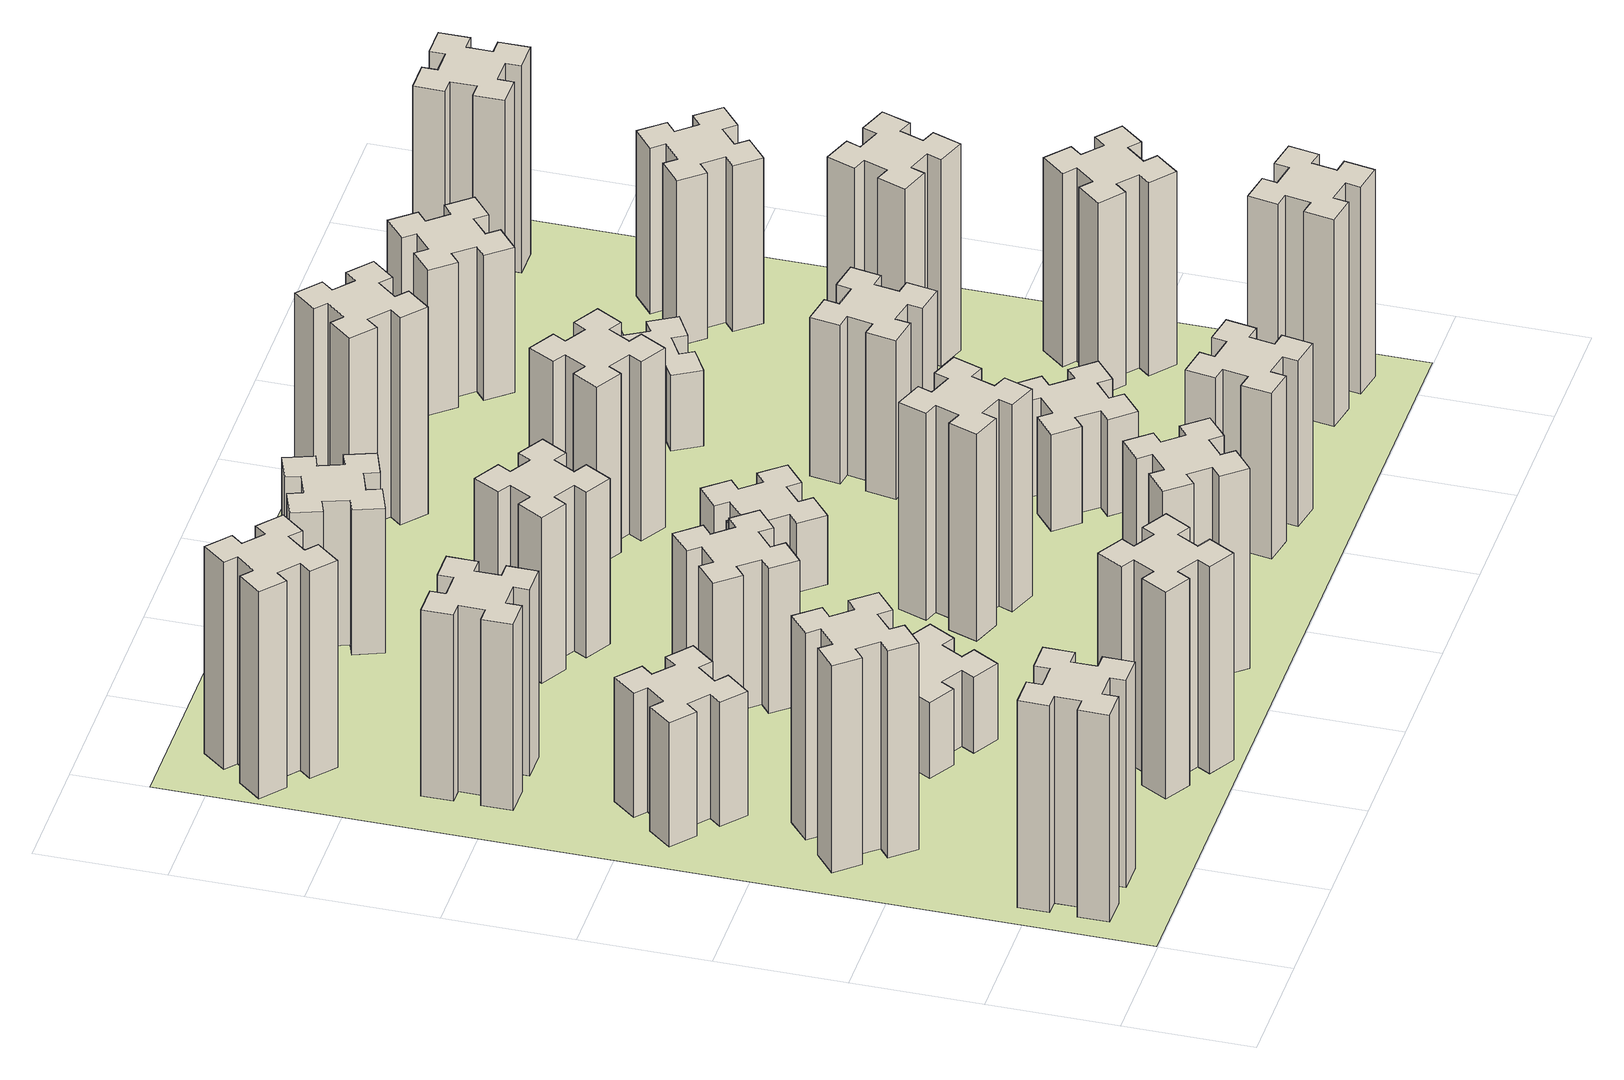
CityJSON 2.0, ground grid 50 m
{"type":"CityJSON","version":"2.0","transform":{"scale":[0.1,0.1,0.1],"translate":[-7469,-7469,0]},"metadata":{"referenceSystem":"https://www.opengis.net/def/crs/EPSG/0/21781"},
"CityObjects":{
"building1":{"type":"Building","attributes":{"class":"1000","function":"1000","usage":"1000","yearOfConstruction":2016,"roofType":"1000","measuredHeight":90,"storeysAboveGround":30,"storeysBelowGround":0},"geometry":[{"type":"Solid","lod":"1","boundaries":[[[[0,1,2,3,4,5,6,7,8,9,10,11,12,13,14,15,16,17,18,19]],[[17,16,20,21]],[[16,15,22,20]],[[15,14,23,22]],[[14,13,24,23]],[[13,12,25,24]],[[12,11,26,25]],[[11,10,27,26]],[[10,9,28,27]],[[9,8,29,28]],[[8,7,30,29]],[[7,6,31,30]],[[6,5,32,31]],[[5,4,33,32]],[[4,3,34,33]],[[3,2,35,34]],[[2,1,36,35]],[[1,0,37,36]],[[0,19,38,37]],[[19,18,39,38]],[[18,17,21,39]],[[24,25,26,27,28,29,30,31,32,33,34,35,36,37,38,39,21,20,22,23]]]]}]},
"building2":{"type":"Building","attributes":{"class":"1000","function":"1000","usage":"1000","yearOfConstruction":2016,"roofType":"1000","measuredHeight":90,"storeysAboveGround":30,"storeysBelowGround":0},"geometry":[{"type":"Solid","lod":"1","boundaries":[[[[40,41,42,43,44,45,46,47,48,49,50,51,52,53,54,55,56,57,58,59]],[[57,56,60,61]],[[56,55,62,60]],[[55,54,63,62]],[[54,53,64,63]],[[53,52,65,64]],[[52,51,66,65]],[[51,50,67,66]],[[50,49,68,67]],[[49,48,69,68]],[[48,47,70,69]],[[47,46,71,70]],[[46,45,72,71]],[[45,44,73,72]],[[44,43,74,73]],[[43,42,75,74]],[[42,41,76,75]],[[41,40,77,76]],[[40,59,78,77]],[[59,58,79,78]],[[58,57,61,79]],[[64,65,66,67,68,69,70,71,72,73,74,75,76,77,78,79,61,60,62,63]]]]}]},
"building3":{"type":"Building","attributes":{"class":"1000","function":"1000","usage":"1000","yearOfConstruction":2016,"roofType":"1000","measuredHeight":54,"storeysAboveGround":30,"storeysBelowGround":0},"geometry":[{"type":"Solid","lod":"1","boundaries":[[[[80,81,82,83,84,85,86,87,88,89,90,91,92,93,94,95,96,97,98,99]],[[97,96,100,101]],[[96,95,102,100]],[[95,94,103,102]],[[94,93,104,103]],[[93,92,105,104]],[[92,91,106,105]],[[91,90,107,106]],[[90,89,108,107]],[[89,88,109,108]],[[88,87,110,109]],[[87,86,111,110]],[[86,85,112,111]],[[85,84,113,112]],[[84,83,114,113]],[[83,82,115,114]],[[82,81,116,115]],[[81,80,117,116]],[[80,99,118,117]],[[99,98,119,118]],[[98,97,101,119]],[[104,105,106,107,108,109,110,111,112,113,114,115,116,117,118,119,101,100,102,103]]]]}]},
"building4":{"type":"Building","attributes":{"class":"1000","function":"1000","usage":"1000","yearOfConstruction":2016,"roofType":"1000","measuredHeight":81,"storeysAboveGround":30,"storeysBelowGround":0},"geometry":[{"type":"Solid","lod":"1","boundaries":[[[[120,121,122,123,124,125,126,127,128,129,130,131,132,133,134,135,136,137,138,139]],[[137,136,140,141]],[[136,135,142,140]],[[135,134,143,142]],[[134,133,144,143]],[[133,132,145,144]],[[132,131,146,145]],[[131,130,147,146]],[[130,129,148,147]],[[129,128,149,148]],[[128,127,150,149]],[[127,126,151,150]],[[126,125,152,151]],[[125,124,153,152]],[[124,123,154,153]],[[123,122,155,154]],[[122,121,156,155]],[[121,120,157,156]],[[120,139,158,157]],[[139,138,159,158]],[[138,137,141,159]],[[144,145,146,147,148,149,150,151,152,153,154,155,156,157,158,159,141,140,142,143]]]]}]},
"building5":{"type":"Building","attributes":{"class":"1000","function":"1000","usage":"1000","yearOfConstruction":2016,"roofType":"1000","measuredHeight":90,"storeysAboveGround":30,"storeysBelowGround":0},"geometry":[{"type":"Solid","lod":"1","boundaries":[[[[160,161,162,163,164,165,166,167,168,169,170,171,172,173,174,175,176,177,178,179]],[[177,176,180,181]],[[176,175,182,180]],[[175,174,183,182]],[[174,173,184,183]],[[173,172,185,184]],[[172,171,186,185]],[[171,170,187,186]],[[170,169,188,187]],[[169,168,189,188]],[[168,167,190,189]],[[167,166,191,190]],[[166,165,192,191]],[[165,164,193,192]],[[164,163,194,193]],[[163,162,195,194]],[[162,161,196,195]],[[161,160,197,196]],[[160,179,198,197]],[[179,178,199,198]],[[178,177,181,199]],[[184,185,186,187,188,189,190,191,192,193,194,195,196,197,198,199,181,180,182,183]]]]}]},
"building6":{"type":"Building","attributes":{"class":"1000","function":"1000","usage":"1000","yearOfConstruction":2016,"roofType":"1000","measuredHeight":90,"storeysAboveGround":30,"storeysBelowGround":0},"geometry":[{"type":"Solid","lod":"1","boundaries":[[[[200,201,202,203,204,205,206,207,208,209,210,211,212,213,214,215,216,217,218,219]],[[217,216,220,221]],[[216,215,222,220]],[[215,214,223,222]],[[214,213,224,223]],[[213,212,225,224]],[[212,211,226,225]],[[211,210,227,226]],[[210,209,228,227]],[[209,208,229,228]],[[208,207,230,229]],[[207,206,231,230]],[[206,205,232,231]],[[205,204,233,232]],[[204,203,234,233]],[[203,202,235,234]],[[202,201,236,235]],[[201,200,237,236]],[[200,219,238,237]],[[219,218,239,238]],[[218,217,221,239]],[[224,225,226,227,228,229,230,231,232,233,234,235,236,237,238,239,221,220,222,223]]]]}]},
"building7":{"type":"Building","attributes":{"class":"1000","function":"1000","usage":"1000","yearOfConstruction":2016,"roofType":"1000","measuredHeight":33,"storeysAboveGround":30,"storeysBelowGround":0},"geometry":[{"type":"Solid","lod":"1","boundaries":[[[[240,241,242,243,244,245,246,247,248,249,250,251,252,253,254,255,256,257,258,259]],[[257,256,260,261]],[[256,255,262,260]],[[255,254,263,262]],[[254,253,264,263]],[[253,252,265,264]],[[252,251,266,265]],[[251,250,267,266]],[[250,249,268,267]],[[249,248,269,268]],[[248,247,270,269]],[[247,246,271,270]],[[246,245,272,271]],[[245,244,273,272]],[[244,243,274,273]],[[243,242,275,274]],[[242,241,276,275]],[[241,240,277,276]],[[240,259,278,277]],[[259,258,279,278]],[[258,257,261,279]],[[264,265,266,267,268,269,270,271,272,273,274,275,276,277,278,279,261,260,262,263]]]]}]},
"building8":{"type":"Building","attributes":{"class":"1000","function":"1000","usage":"1000","yearOfConstruction":2016,"roofType":"1000","measuredHeight":63,"storeysAboveGround":30,"storeysBelowGround":0},"geometry":[{"type":"Solid","lod":"1","boundaries":[[[[280,281,282,283,284,285,286,287,288,289,290,291,292,293,294,295,296,297,298,299]],[[297,296,300,301]],[[296,295,302,300]],[[295,294,303,302]],[[294,293,304,303]],[[293,292,305,304]],[[292,291,306,305]],[[291,290,307,306]],[[290,289,308,307]],[[289,288,309,308]],[[288,287,310,309]],[[287,286,311,310]],[[286,285,312,311]],[[285,284,313,312]],[[284,283,314,313]],[[283,282,315,314]],[[282,281,316,315]],[[281,280,317,316]],[[280,299,318,317]],[[299,298,319,318]],[[298,297,301,319]],[[304,305,306,307,308,309,310,311,312,313,314,315,316,317,318,319,301,300,302,303]]]]}]},
"building9":{"type":"Building","attributes":{"class":"1000","function":"1000","usage":"1000","yearOfConstruction":2016,"roofType":"1000","measuredHeight":87,"storeysAboveGround":30,"storeysBelowGround":0},"geometry":[{"type":"Solid","lod":"1","boundaries":[[[[320,321,322,323,324,325,326,327,328,329,330,331,332,333,334,335,336,337,338,339]],[[337,336,340,341]],[[336,335,342,340]],[[335,334,343,342]],[[334,333,344,343]],[[333,332,345,344]],[[332,331,346,345]],[[331,330,347,346]],[[330,329,348,347]],[[329,328,349,348]],[[328,327,350,349]],[[327,326,351,350]],[[326,325,352,351]],[[325,324,353,352]],[[324,323,354,353]],[[323,322,355,354]],[[322,321,356,355]],[[321,320,357,356]],[[320,339,358,357]],[[339,338,359,358]],[[338,337,341,359]],[[344,345,346,347,348,349,350,351,352,353,354,355,356,357,358,359,341,340,342,343]]]]}]},
"building10":{"type":"Building","attributes":{"class":"1000","function":"1000","usage":"1000","yearOfConstruction":2016,"roofType":"1000","measuredHeight":72,"storeysAboveGround":30,"storeysBelowGround":0},"geometry":[{"type":"Solid","lod":"1","boundaries":[[[[360,361,362,363,364,365,366,367,368,369,370,371,372,373,374,375,376,377,378,379]],[[377,376,380,381]],[[376,375,382,380]],[[375,374,383,382]],[[374,373,384,383]],[[373,372,385,384]],[[372,371,386,385]],[[371,370,387,386]],[[370,369,388,387]],[[369,368,389,388]],[[368,367,390,389]],[[367,366,391,390]],[[366,365,392,391]],[[365,364,393,392]],[[364,363,394,393]],[[363,362,395,394]],[[362,361,396,395]],[[361,360,397,396]],[[360,379,398,397]],[[379,378,399,398]],[[378,377,381,399]],[[384,385,386,387,388,389,390,391,392,393,394,395,396,397,398,399,381,380,382,383]]]]}]},
"building11":{"type":"Building","attributes":{"class":"1000","function":"1000","usage":"1000","yearOfConstruction":2016,"roofType":"1000","measuredHeight":63,"storeysAboveGround":30,"storeysBelowGround":0},"geometry":[{"type":"Solid","lod":"1","boundaries":[[[[400,401,402,403,404,405,406,407,408,409,410,411,412,413,414,415,416,417,418,419]],[[417,416,420,421]],[[416,415,422,420]],[[415,414,423,422]],[[414,413,424,423]],[[413,412,425,424]],[[412,411,426,425]],[[411,410,427,426]],[[410,409,428,427]],[[409,408,429,428]],[[408,407,430,429]],[[407,406,431,430]],[[406,405,432,431]],[[405,404,433,432]],[[404,403,434,433]],[[403,402,435,434]],[[402,401,436,435]],[[401,400,437,436]],[[400,419,438,437]],[[419,418,439,438]],[[418,417,421,439]],[[424,425,426,427,428,429,430,431,432,433,434,435,436,437,438,439,421,420,422,423]]]]}]},
"building12":{"type":"Building","attributes":{"class":"1000","function":"1000","usage":"1000","yearOfConstruction":2016,"roofType":"1000","measuredHeight":90,"storeysAboveGround":30,"storeysBelowGround":0},"geometry":[{"type":"Solid","lod":"1","boundaries":[[[[440,441,442,443,444,445,446,447,448,449,450,451,452,453,454,455,456,457,458,459]],[[457,456,460,461]],[[456,455,462,460]],[[455,454,463,462]],[[454,453,464,463]],[[453,452,465,464]],[[452,451,466,465]],[[451,450,467,466]],[[450,449,468,467]],[[449,448,469,468]],[[448,447,470,469]],[[447,446,471,470]],[[446,445,472,471]],[[445,444,473,472]],[[444,443,474,473]],[[443,442,475,474]],[[442,441,476,475]],[[441,440,477,476]],[[440,459,478,477]],[[459,458,479,478]],[[458,457,461,479]],[[464,465,466,467,468,469,470,471,472,473,474,475,476,477,478,479,461,460,462,463]]]]}]},
"building13":{"type":"Building","attributes":{"class":"1000","function":"1000","usage":"1000","yearOfConstruction":2016,"roofType":"1000","measuredHeight":30,"storeysAboveGround":30,"storeysBelowGround":0},"geometry":[{"type":"Solid","lod":"1","boundaries":[[[[480,481,482,483,484,485,486,487,488,489,490,491,492,493,494,495,496,497,498,499]],[[497,496,500,501]],[[496,495,502,500]],[[495,494,503,502]],[[494,493,504,503]],[[493,492,505,504]],[[492,491,506,505]],[[491,490,507,506]],[[490,489,508,507]],[[489,488,509,508]],[[488,487,510,509]],[[487,486,511,510]],[[486,485,512,511]],[[485,484,513,512]],[[484,483,514,513]],[[483,482,515,514]],[[482,481,516,515]],[[481,480,517,516]],[[480,499,518,517]],[[499,498,519,518]],[[498,497,501,519]],[[504,505,506,507,508,509,510,511,512,513,514,515,516,517,518,519,501,500,502,503]]]]}]},
"building14":{"type":"Building","attributes":{"class":"1000","function":"1000","usage":"1000","yearOfConstruction":2016,"roofType":"1000","measuredHeight":72,"storeysAboveGround":30,"storeysBelowGround":0},"geometry":[{"type":"Solid","lod":"1","boundaries":[[[[520,521,522,523,524,525,526,527,528,529,530,531,532,533,534,535,536,537,538,539]],[[537,536,540,541]],[[536,535,542,540]],[[535,534,543,542]],[[534,533,544,543]],[[533,532,545,544]],[[532,531,546,545]],[[531,530,547,546]],[[530,529,548,547]],[[529,528,549,548]],[[528,527,550,549]],[[527,526,551,550]],[[526,525,552,551]],[[525,524,553,552]],[[524,523,554,553]],[[523,522,555,554]],[[522,521,556,555]],[[521,520,557,556]],[[520,539,558,557]],[[539,538,559,558]],[[538,537,541,559]],[[544,545,546,547,548,549,550,551,552,553,554,555,556,557,558,559,541,540,542,543]]]]}]},
"building15":{"type":"Building","attributes":{"class":"1000","function":"1000","usage":"1000","yearOfConstruction":2016,"roofType":"1000","measuredHeight":78,"storeysAboveGround":30,"storeysBelowGround":0},"geometry":[{"type":"Solid","lod":"1","boundaries":[[[[560,561,562,563,564,565,566,567,568,569,570,571,572,573,574,575,576,577,578,579]],[[577,576,580,581]],[[576,575,582,580]],[[575,574,583,582]],[[574,573,584,583]],[[573,572,585,584]],[[572,571,586,585]],[[571,570,587,586]],[[570,569,588,587]],[[569,568,589,588]],[[568,567,590,589]],[[567,566,591,590]],[[566,565,592,591]],[[565,564,593,592]],[[564,563,594,593]],[[563,562,595,594]],[[562,561,596,595]],[[561,560,597,596]],[[560,579,598,597]],[[579,578,599,598]],[[578,577,581,599]],[[584,585,586,587,588,589,590,591,592,593,594,595,596,597,598,599,581,580,582,583]]]]}]},
"building16":{"type":"Building","attributes":{"class":"1000","function":"1000","usage":"1000","yearOfConstruction":2016,"roofType":"1000","measuredHeight":90,"storeysAboveGround":30,"storeysBelowGround":0},"geometry":[{"type":"Solid","lod":"1","boundaries":[[[[600,601,602,603,604,605,606,607,608,609,610,611,612,613,614,615,616,617,618,619]],[[617,616,620,621]],[[616,615,622,620]],[[615,614,623,622]],[[614,613,624,623]],[[613,612,625,624]],[[612,611,626,625]],[[611,610,627,626]],[[610,609,628,627]],[[609,608,629,628]],[[608,607,630,629]],[[607,606,631,630]],[[606,605,632,631]],[[605,604,633,632]],[[604,603,634,633]],[[603,602,635,634]],[[602,601,636,635]],[[601,600,637,636]],[[600,619,638,637]],[[619,618,639,638]],[[618,617,621,639]],[[624,625,626,627,628,629,630,631,632,633,634,635,636,637,638,639,621,620,622,623]]]]}]},
"building17":{"type":"Building","attributes":{"class":"1000","function":"1000","usage":"1000","yearOfConstruction":2016,"roofType":"1000","measuredHeight":42,"storeysAboveGround":30,"storeysBelowGround":0},"geometry":[{"type":"Solid","lod":"1","boundaries":[[[[640,641,642,643,644,645,646,647,648,649,650,651,652,653,654,655,656,657,658,659]],[[657,656,660,661]],[[656,655,662,660]],[[655,654,663,662]],[[654,653,664,663]],[[653,652,665,664]],[[652,651,666,665]],[[651,650,667,666]],[[650,649,668,667]],[[649,648,669,668]],[[648,647,670,669]],[[647,646,671,670]],[[646,645,672,671]],[[645,644,673,672]],[[644,643,674,673]],[[643,642,675,674]],[[642,641,676,675]],[[641,640,677,676]],[[640,659,678,677]],[[659,658,679,678]],[[658,657,661,679]],[[664,665,666,667,668,669,670,671,672,673,674,675,676,677,678,679,661,660,662,663]]]]}]},
"building18":{"type":"Building","attributes":{"class":"1000","function":"1000","usage":"1000","yearOfConstruction":2016,"roofType":"1000","measuredHeight":69,"storeysAboveGround":30,"storeysBelowGround":0},"geometry":[{"type":"Solid","lod":"1","boundaries":[[[[680,681,682,683,684,685,686,687,688,689,690,691,692,693,694,695,696,697,698,699]],[[697,696,700,701]],[[696,695,702,700]],[[695,694,703,702]],[[694,693,704,703]],[[693,692,705,704]],[[692,691,706,705]],[[691,690,707,706]],[[690,689,708,707]],[[689,688,709,708]],[[688,687,710,709]],[[687,686,711,710]],[[686,685,712,711]],[[685,684,713,712]],[[684,683,714,713]],[[683,682,715,714]],[[682,681,716,715]],[[681,680,717,716]],[[680,699,718,717]],[[699,698,719,718]],[[698,697,701,719]],[[704,705,706,707,708,709,710,711,712,713,714,715,716,717,718,719,701,700,702,703]]]]}]},
"building19":{"type":"Building","attributes":{"class":"1000","function":"1000","usage":"1000","yearOfConstruction":2016,"roofType":"1000","measuredHeight":33,"storeysAboveGround":30,"storeysBelowGround":0},"geometry":[{"type":"Solid","lod":"1","boundaries":[[[[720,721,722,723,724,725,726,727,728,729,730,731,732,733,734,735,736,737,738,739]],[[737,736,740,741]],[[736,735,742,740]],[[735,734,743,742]],[[734,733,744,743]],[[733,732,745,744]],[[732,731,746,745]],[[731,730,747,746]],[[730,729,748,747]],[[729,728,749,748]],[[728,727,750,749]],[[727,726,751,750]],[[726,725,752,751]],[[725,724,753,752]],[[724,723,754,753]],[[723,722,755,754]],[[722,721,756,755]],[[721,720,757,756]],[[720,739,758,757]],[[739,738,759,758]],[[738,737,741,759]],[[744,745,746,747,748,749,750,751,752,753,754,755,756,757,758,759,741,740,742,743]]]]}]},
"building20":{"type":"Building","attributes":{"class":"1000","function":"1000","usage":"1000","yearOfConstruction":2016,"roofType":"1000","measuredHeight":90,"storeysAboveGround":30,"storeysBelowGround":0},"geometry":[{"type":"Solid","lod":"1","boundaries":[[[[760,761,762,763,764,765,766,767,768,769,770,771,772,773,774,775,776,777,778,779]],[[777,776,780,781]],[[776,775,782,780]],[[775,774,783,782]],[[774,773,784,783]],[[773,772,785,784]],[[772,771,786,785]],[[771,770,787,786]],[[770,769,788,787]],[[769,768,789,788]],[[768,767,790,789]],[[767,766,791,790]],[[766,765,792,791]],[[765,764,793,792]],[[764,763,794,793]],[[763,762,795,794]],[[762,761,796,795]],[[761,760,797,796]],[[760,779,798,797]],[[779,778,799,798]],[[778,777,781,799]],[[784,785,786,787,788,789,790,791,792,793,794,795,796,797,798,799,781,780,782,783]]]]}]},
"building21":{"type":"Building","attributes":{"class":"1000","function":"1000","usage":"1000","yearOfConstruction":2016,"roofType":"1000","measuredHeight":63,"storeysAboveGround":30,"storeysBelowGround":0},"geometry":[{"type":"Solid","lod":"1","boundaries":[[[[800,801,802,803,804,805,806,807,808,809,810,811,812,813,814,815,816,817,818,819]],[[817,816,820,821]],[[816,815,822,820]],[[815,814,823,822]],[[814,813,824,823]],[[813,812,825,824]],[[812,811,826,825]],[[811,810,827,826]],[[810,809,828,827]],[[809,808,829,828]],[[808,807,830,829]],[[807,806,831,830]],[[806,805,832,831]],[[805,804,833,832]],[[804,803,834,833]],[[803,802,835,834]],[[802,801,836,835]],[[801,800,837,836]],[[800,819,838,837]],[[819,818,839,838]],[[818,817,821,839]],[[824,825,826,827,828,829,830,831,832,833,834,835,836,837,838,839,821,820,822,823]]]]}]},
"building22":{"type":"Building","attributes":{"class":"1000","function":"1000","usage":"1000","yearOfConstruction":2016,"roofType":"1000","measuredHeight":84,"storeysAboveGround":30,"storeysBelowGround":0},"geometry":[{"type":"Solid","lod":"1","boundaries":[[[[840,841,842,843,844,845,846,847,848,849,850,851,852,853,854,855,856,857,858,859]],[[857,856,860,861]],[[856,855,862,860]],[[855,854,863,862]],[[854,853,864,863]],[[853,852,865,864]],[[852,851,866,865]],[[851,850,867,866]],[[850,849,868,867]],[[849,848,869,868]],[[848,847,870,869]],[[847,846,871,870]],[[846,845,872,871]],[[845,844,873,872]],[[844,843,874,873]],[[843,842,875,874]],[[842,841,876,875]],[[841,840,877,876]],[[840,859,878,877]],[[859,858,879,878]],[[858,857,861,879]],[[864,865,866,867,868,869,870,871,872,873,874,875,876,877,878,879,861,860,862,863]]]]}]},
"building23":{"type":"Building","attributes":{"class":"1000","function":"1000","usage":"1000","yearOfConstruction":2016,"roofType":"1000","measuredHeight":90,"storeysAboveGround":30,"storeysBelowGround":0},"geometry":[{"type":"Solid","lod":"1","boundaries":[[[[880,881,882,883,884,885,886,887,888,889,890,891,892,893,894,895,896,897,898,899]],[[897,896,900,901]],[[896,895,902,900]],[[895,894,903,902]],[[894,893,904,903]],[[893,892,905,904]],[[892,891,906,905]],[[891,890,907,906]],[[890,889,908,907]],[[889,888,909,908]],[[888,887,910,909]],[[887,886,911,910]],[[886,885,912,911]],[[885,884,913,912]],[[884,883,914,913]],[[883,882,915,914]],[[882,881,916,915]],[[881,880,917,916]],[[880,899,918,917]],[[899,898,919,918]],[[898,897,901,919]],[[904,905,906,907,908,909,910,911,912,913,914,915,916,917,918,919,901,900,902,903]]]]}]},
"building24":{"type":"Building","attributes":{"class":"1000","function":"1000","usage":"1000","yearOfConstruction":2016,"roofType":"1000","measuredHeight":72,"storeysAboveGround":30,"storeysBelowGround":0},"geometry":[{"type":"Solid","lod":"1","boundaries":[[[[920,921,922,923,924,925,926,927,928,929,930,931,932,933,934,935,936,937,938,939]],[[937,936,940,941]],[[936,935,942,940]],[[935,934,943,942]],[[934,933,944,943]],[[933,932,945,944]],[[932,931,946,945]],[[931,930,947,946]],[[930,929,948,947]],[[929,928,949,948]],[[928,927,950,949]],[[927,926,951,950]],[[926,925,952,951]],[[925,924,953,952]],[[924,923,954,953]],[[923,922,955,954]],[[922,921,956,955]],[[921,920,957,956]],[[920,939,958,957]],[[939,938,959,958]],[[938,937,941,959]],[[944,945,946,947,948,949,950,951,952,953,954,955,956,957,958,959,941,940,942,943]]]]}]},
"building25":{"type":"Building","attributes":{"class":"1000","function":"1000","usage":"1000","yearOfConstruction":2016,"roofType":"1000","measuredHeight":90,"storeysAboveGround":30,"storeysBelowGround":0},"geometry":[{"type":"Solid","lod":"1","boundaries":[[[[960,961,962,963,964,965,966,967,968,969,970,971,972,973,974,975,976,977,978,979]],[[977,976,980,981]],[[976,975,982,980]],[[975,974,983,982]],[[974,973,984,983]],[[973,972,985,984]],[[972,971,986,985]],[[971,970,987,986]],[[970,969,988,987]],[[969,968,989,988]],[[968,967,990,989]],[[967,966,991,990]],[[966,965,992,991]],[[965,964,993,992]],[[964,963,994,993]],[[963,962,995,994]],[[962,961,996,995]],[[961,960,997,996]],[[960,979,998,997]],[[979,978,999,998]],[[978,977,981,999]],[[984,985,986,987,988,989,990,991,992,993,994,995,996,997,998,999,981,980,982,983]]]]}]},
"landuse1":{"type":"LandUse","attributes":{"name":"plot1","function":"1010"},"geometry":[{"type":"MultiSurface","lod":"1","boundaries":[[[1000,1001,1002,1003]]]}]}
},
"vertices":[
[165,425,0],[165,325,0],[105,325,0],[105,205,0],[225,205,0],[225,265,0],[325,265,0],[325,205,0],[445,205,0],[445,325,0],[385,325,0],[385,425,0],[445,425,0],[445,545,0],[325,545,0],[325,485,0],[225,485,0],[225,545,0],[105,545,0],[105,425,0],[225,485,900],[225,545,900],[325,485,900],[325,545,900],[445,545,900],[445,425,900],[385,425,900],[385,325,900],[445,325,900],[445,205,900],[325,205,900],[325,265,900],[225,265,900],[225,205,900],[105,205,900],[105,325,900],[165,325,900],[165,425,900],[105,425,900],[105,545,900],
[492,1248,0],[427,1324,0],[473,1363,0],[396,1455,0],[304,1378,0],[343,1332,0],[266,1267,0],[228,1313,0],[136,1236,0],[213,1144,0],[259,1183,0],[323,1106,0],[277,1068,0],[354,976,0],[446,1053,0],[408,1099,0],[484,1163,0],[523,1117,0],[615,1194,0],[538,1286,0],[484,1163,900],[523,1117,900],[408,1099,900],[446,1053,900],[354,976,900],[277,1068,900],[323,1106,900],[259,1183,900],[213,1144,900],[136,1236,900],[228,1313,900],[266,1267,900],[343,1332,900],[304,1378,900],[396,1455,900],[473,1363,900],[427,1324,900],[492,1248,900],[538,1286,900],[615,1194,900],
[484,1907,0],[408,1972,0],[446,2018,0],[354,2095,0],[277,2003,0],[323,1964,0],[259,1888,0],[213,1926,0],[136,1834,0],[228,1757,0],[266,1803,0],[343,1739,0],[304,1693,0],[396,1616,0],[473,1708,0],[427,1746,0],[492,1823,0],[538,1784,0],[615,1876,0],[523,1953,0],[492,1823,540],[538,1784,540],[427,1746,540],[473,1708,540],[396,1616,540],[304,1693,540],[343,1739,540],[266,1803,540],[228,1757,540],[136,1834,540],[213,1926,540],[259,1888,540],[323,1964,540],[277,2003,540],[354,2095,540],[446,2018,540],[408,1972,540],[484,1907,540],[523,1953,540],[615,1876,540],
[485,2545,0],[485,2645,0],[545,2645,0],[545,2765,0],[425,2765,0],[425,2705,0],[325,2705,0],[325,2765,0],[205,2765,0],[205,2645,0],[265,2645,0],[265,2545,0],[205,2545,0],[205,2425,0],[325,2425,0],[325,2485,0],[425,2485,0],[425,2425,0],[545,2425,0],[545,2545,0],[425,2485,810],[425,2425,810],[325,2485,810],[325,2425,810],[205,2425,810],[205,2545,810],[265,2545,810],[265,2645,810],[205,2645,810],[205,2765,810],[325,2765,810],[325,2705,810],[425,2705,810],[425,2765,810],[545,2765,810],[545,2645,810],[485,2645,810],[485,2545,810],[545,2545,810],[545,2425,810],
[1214,346,0],[1127,396,0],[1157,448,0],[1053,508,0],[993,404,0],[1045,374,0],[995,287,0],[943,317,0],[883,213,0],[987,153,0],[1017,205,0],[1104,155,0],[1074,103,0],[1178,43,0],[1238,147,0],[1186,177,0],[1236,264,0],[1288,234,0],[1348,338,0],[1244,398,0],[1236,264,900],[1288,234,900],[1186,177,900],[1238,147,900],[1178,43,900],[1074,103,900],[1104,155,900],[1017,205,900],[987,153,900],[883,213,900],[943,317,900],[995,287,900],[1045,374,900],[993,404,900],[1053,508,900],[1157,448,900],[1127,396,900],[1214,346,900],[1244,398,900],[1348,338,900],
[384,3387,0],[308,3452,0],[346,3498,0],[254,3575,0],[177,3483,0],[223,3444,0],[159,3368,0],[113,3406,0],[36,3314,0],[128,3237,0],[166,3283,0],[243,3219,0],[204,3173,0],[296,3096,0],[373,3188,0],[327,3226,0],[392,3303,0],[438,3264,0],[515,3356,0],[423,3433,0],[392,3303,900],[438,3264,900],[327,3226,900],[373,3188,900],[296,3096,900],[204,3173,900],[243,3219,900],[166,3283,900],[128,3237,900],[36,3314,900],[113,3406,900],[159,3368,900],[223,3444,900],[177,3483,900],[254,3575,900],[346,3498,900],[308,3452,900],[384,3387,900],[423,3433,900],[515,3356,900],
[1086,1017,0],[1136,1104,0],[1188,1074,0],[1248,1178,0],[1144,1238,0],[1114,1186,0],[1027,1236,0],[1057,1288,0],[953,1348,0],[893,1244,0],[945,1214,0],[895,1127,0],[843,1157,0],[783,1053,0],[887,993,0],[917,1045,0],[1004,995,0],[974,943,0],[1078,883,0],[1138,987,0],[1004,995,330],[974,943,330],[917,1045,330],[887,993,330],[783,1053,330],[843,1157,330],[895,1127,330],[945,1214,330],[893,1244,330],[953,1348,330],[1057,1288,330],[1027,1236,330],[1114,1186,330],[1144,1238,330],[1248,1178,330],[1188,1074,330],[1136,1104,330],[1086,1017,330],[1138,987,330],[1078,883,330],
[1083,1972,0],[1006,1907,0],[968,1953,0],[876,1876,0],[953,1784,0],[999,1823,0],[1063,1746,0],[1017,1708,0],[1094,1616,0],[1186,1693,0],[1148,1739,0],[1224,1803,0],[1263,1757,0],[1355,1834,0],[1278,1926,0],[1232,1888,0],[1167,1964,0],[1213,2003,0],[1136,2095,0],[1044,2018,0],[1167,1964,630],[1213,2003,630],[1232,1888,630],[1278,1926,630],[1355,1834,630],[1263,1757,630],[1224,1803,630],[1148,1739,630],[1186,1693,630],[1094,1616,630],[1017,1708,630],[1063,1746,630],[999,1823,630],[953,1784,630],[876,1876,630],[968,1953,630],[1006,1907,630],[1083,1972,630],[1044,2018,630],[1136,2095,630],
[1639,343,0],[1703,266,0],[1657,228,0],[1734,136,0],[1826,213,0],[1788,259,0],[1864,323,0],[1903,277,0],[1995,354,0],[1918,446,0],[1872,408,0],[1807,484,0],[1853,523,0],[1776,615,0],[1684,538,0],[1723,492,0],[1646,427,0],[1608,473,0],[1516,396,0],[1593,304,0],[1646,427,870],[1608,473,870],[1723,492,870],[1684,538,870],[1776,615,870],[1853,523,870],[1807,484,870],[1872,408,870],[1918,446,870],[1995,354,870],[1903,277,870],[1864,323,870],[1788,259,870],[1826,213,870],[1734,136,870],[1657,228,870],[1703,266,870],[1639,343,870],[1593,304,870],[1516,396,870],
[1117,2525,0],[1204,2475,0],[1174,2423,0],[1278,2363,0],[1338,2467,0],[1286,2497,0],[1336,2584,0],[1388,2554,0],[1448,2658,0],[1344,2718,0],[1314,2666,0],[1227,2716,0],[1257,2768,0],[1153,2828,0],[1093,2724,0],[1145,2694,0],[1095,2607,0],[1043,2637,0],[983,2533,0],[1087,2473,0],[1095,2607,720],[1043,2637,720],[1145,2694,720],[1093,2724,720],[1153,2828,720],[1257,2768,720],[1227,2716,720],[1314,2666,720],[1344,2718,720],[1448,2658,720],[1388,2554,720],[1336,2584,720],[1286,2497,720],[1338,2467,720],[1278,2363,720],[1174,2423,720],[1204,2475,720],[1117,2525,720],[1087,2473,720],[983,2533,720],
[1125,3456,0],[1031,3422,0],[1010,3478,0],[897,3437,0],[939,3324,0],[995,3345,0],[1029,3251,0],[973,3230,0],[1014,3117,0],[1127,3159,0],[1106,3215,0],[1200,3249,0],[1220,3193,0],[1333,3234,0],[1292,3347,0],[1236,3326,0],[1202,3420,0],[1258,3440,0],[1217,3553,0],[1104,3512,0],[1202,3420,630],[1258,3440,630],[1236,3326,630],[1292,3347,630],[1333,3234,630],[1220,3193,630],[1200,3249,630],[1106,3215,630],[1127,3159,630],[1014,3117,630],[973,3230,630],[1029,3251,630],[995,3345,630],[939,3324,630],[897,3437,630],[1010,3478,630],[1031,3422,630],[1125,3456,630],[1104,3512,630],[1217,3553,630],
[1769,1300,0],[1735,1206,0],[1679,1227,0],[1637,1114,0],[1750,1073,0],[1771,1129,0],[1865,1095,0],[1844,1039,0],[1957,997,0],[1998,1110,0],[1942,1131,0],[1976,1225,0],[2032,1204,0],[2073,1317,0],[1960,1358,0],[1940,1302,0],[1846,1336,0],[1867,1392,0],[1754,1433,0],[1713,1320,0],[1846,1336,900],[1867,1392,900],[1940,1302,900],[1960,1358,900],[2073,1317,900],[2032,1204,900],[1976,1225,900],[1942,1131,900],[1998,1110,900],[1957,997,900],[1844,1039,900],[1865,1095,900],[1771,1129,900],[1750,1073,900],[1637,1114,900],[1679,1227,900],[1735,1206,900],[1769,1300,900],[1713,1320,900],[1754,1433,900],
[1972,1988,0],[1907,2064,0],[1953,2103,0],[1876,2195,0],[1784,2118,0],[1823,2072,0],[1746,2007,0],[1708,2053,0],[1616,1976,0],[1693,1884,0],[1739,1923,0],[1803,1846,0],[1757,1808,0],[1834,1716,0],[1926,1793,0],[1888,1839,0],[1964,1903,0],[2003,1857,0],[2095,1934,0],[2018,2026,0],[1964,1903,300],[2003,1857,300],[1888,1839,300],[1926,1793,300],[1834,1716,300],[1757,1808,300],[1803,1846,300],[1739,1923,300],[1693,1884,300],[1616,1976,300],[1708,2053,300],[1746,2007,300],[1823,2072,300],[1784,2118,300],[1876,2195,300],[1953,2103,300],[1907,2064,300],[1972,1988,300],[2018,2026,300],[2095,1934,300],
[2496,444,0],[2478,345,0],[2419,356,0],[2398,237,0],[2517,217,0],[2527,276,0],[2625,258,0],[2615,199,0],[2733,178,0],[2754,297,0],[2695,307,0],[2712,405,0],[2771,395,0],[2792,513,0],[2674,534,0],[2664,475,0],[2565,492,0],[2576,551,0],[2457,572,0],[2437,454,0],[2565,492,720],[2576,551,720],[2664,475,720],[2674,534,720],[2792,513,720],[2771,395,720],[2712,405,720],[2695,307,720],[2754,297,720],[2733,178,720],[2615,199,720],[2625,258,720],[2527,276,720],[2517,217,720],[2398,237,720],[2419,356,720],[2478,345,720],[2496,444,720],[2437,454,720],[2457,572,720],
[2026,2497,0],[2076,2584,0],[2128,2554,0],[2188,2658,0],[2084,2718,0],[2054,2666,0],[1967,2716,0],[1997,2768,0],[1893,2828,0],[1833,2724,0],[1885,2694,0],[1835,2607,0],[1783,2637,0],[1723,2533,0],[1827,2473,0],[1857,2525,0],[1944,2475,0],[1914,2423,0],[2018,2363,0],[2078,2467,0],[1944,2475,780],[1914,2423,780],[1857,2525,780],[1827,2473,780],[1723,2533,780],[1783,2637,780],[1835,2607,780],[1885,2694,780],[1833,2724,780],[1893,2828,780],[1997,2768,780],[1967,2716,780],[2054,2666,780],[2084,2718,780],[2188,2658,780],[2128,2554,780],[2076,2584,780],[2026,2497,780],[2078,2467,780],[2018,2363,780],
[1803,3544,0],[1739,3468,0],[1693,3506,0],[1616,3414,0],[1708,3337,0],[1746,3383,0],[1823,3319,0],[1784,3273,0],[1876,3196,0],[1953,3288,0],[1907,3326,0],[1972,3403,0],[2018,3364,0],[2095,3456,0],[2003,3533,0],[1964,3487,0],[1888,3552,0],[1926,3598,0],[1834,3675,0],[1757,3583,0],[1888,3552,900],[1926,3598,900],[1964,3487,900],[2003,3533,900],[2095,3456,900],[2018,3364,900],[1972,3403,900],[1907,3326,900],[1953,3288,900],[1876,3196,900],[1784,3273,900],[1823,3319,900],[1746,3383,900],[1708,3337,900],[1616,3414,900],[1693,3506,900],[1739,3468,900],[1803,3544,900],[1757,3583,900],[1834,3675,900],
[2563,1132,0],[2486,1067,0],[2448,1113,0],[2356,1036,0],[2433,944,0],[2479,983,0],[2543,906,0],[2497,868,0],[2574,776,0],[2666,853,0],[2628,899,0],[2704,963,0],[2743,917,0],[2835,994,0],[2758,1086,0],[2712,1048,0],[2647,1124,0],[2693,1163,0],[2616,1255,0],[2524,1178,0],[2647,1124,420],[2693,1163,420],[2712,1048,420],[2758,1086,420],[2835,994,420],[2743,917,420],[2704,963,420],[2628,899,420],[2666,853,420],[2574,776,420],[2497,868,420],[2543,906,420],[2479,983,420],[2433,944,420],[2356,1036,420],[2448,1113,420],[2486,1067,420],[2563,1132,420],[2524,1178,420],[2616,1255,420],
[2527,1656,0],[2625,1638,0],[2615,1579,0],[2733,1558,0],[2754,1677,0],[2695,1687,0],[2712,1785,0],[2771,1775,0],[2792,1893,0],[2674,1914,0],[2664,1855,0],[2565,1872,0],[2576,1931,0],[2457,1952,0],[2437,1834,0],[2496,1824,0],[2478,1725,0],[2419,1736,0],[2398,1617,0],[2517,1597,0],[2478,1725,690],[2419,1736,690],[2496,1824,690],[2437,1834,690],[2457,1952,690],[2576,1931,690],[2565,1872,690],[2664,1855,690],[2674,1914,690],[2792,1893,690],[2771,1775,690],[2712,1785,690],[2695,1687,690],[2754,1677,690],[2733,1558,690],[2615,1579,690],[2625,1638,690],[2527,1656,690],[2517,1597,690],[2398,1617,690],
[2475,2584,0],[2525,2497,0],[2473,2467,0],[2533,2363,0],[2637,2423,0],[2607,2475,0],[2694,2525,0],[2724,2473,0],[2828,2533,0],[2768,2637,0],[2716,2607,0],[2666,2694,0],[2718,2724,0],[2658,2828,0],[2554,2768,0],[2584,2716,0],[2497,2666,0],[2467,2718,0],[2363,2658,0],[2423,2554,0],[2497,2666,330],[2467,2718,330],[2584,2716,330],[2554,2768,330],[2658,2828,330],[2718,2724,330],[2666,2694,330],[2716,2607,330],[2768,2637,330],[2828,2533,330],[2724,2473,330],[2694,2525,330],[2607,2475,330],[2637,2423,330],[2533,2363,330],[2473,2467,330],[2525,2497,330],[2475,2584,330],[2423,2554,330],[2363,2658,330],
[3504,475,0],[3405,492,0],[3416,551,0],[3297,572,0],[3277,454,0],[3336,444,0],[3318,345,0],[3259,356,0],[3238,237,0],[3357,217,0],[3367,276,0],[3465,258,0],[3455,199,0],[3573,178,0],[3594,297,0],[3535,307,0],[3552,405,0],[3611,395,0],[3632,513,0],[3514,534,0],[3552,405,900],[3611,395,900],[3535,307,900],[3594,297,900],[3573,178,900],[3455,199,900],[3465,258,900],[3367,276,900],[3357,217,900],[3238,237,900],[3259,356,900],[3318,345,900],[3336,444,900],[3277,454,900],[3297,572,900],[3416,551,900],[3405,492,900],[3504,475,900],[3514,534,900],[3632,513,900],
[2812,3368,0],[2747,3444,0],[2793,3483,0],[2716,3575,0],[2624,3498,0],[2663,3452,0],[2586,3387,0],[2548,3433,0],[2456,3356,0],[2533,3264,0],[2579,3303,0],[2643,3226,0],[2597,3188,0],[2674,3096,0],[2766,3173,0],[2728,3219,0],[2804,3283,0],[2843,3237,0],[2935,3314,0],[2858,3406,0],[2804,3283,630],[2843,3237,630],[2728,3219,630],[2766,3173,630],[2674,3096,630],[2597,3188,630],[2643,3226,630],[2579,3303,630],[2533,3264,630],[2456,3356,630],[2548,3433,630],[2586,3387,630],[2663,3452,630],[2624,3498,630],[2716,3575,630],[2793,3483,630],[2747,3444,630],[2812,3368,630],[2858,3406,630],[2935,3314,630],
[3487,1006,0],[3552,1083,0],[3598,1044,0],[3675,1136,0],[3583,1213,0],[3544,1167,0],[3468,1232,0],[3506,1278,0],[3414,1355,0],[3337,1263,0],[3383,1224,0],[3319,1148,0],[3273,1186,0],[3196,1094,0],[3288,1017,0],[3326,1063,0],[3403,999,0],[3364,953,0],[3456,876,0],[3533,968,0],[3403,999,840],[3364,953,840],[3326,1063,840],[3288,1017,840],[3196,1094,840],[3273,1186,840],[3319,1148,840],[3383,1224,840],[3337,1263,840],[3414,1355,840],[3506,1278,840],[3468,1232,840],[3544,1167,840],[3583,1213,840],[3675,1136,840],[3598,1044,840],[3552,1083,840],[3487,1006,840],[3533,968,840],[3456,876,840],
[3320,1942,0],[3226,1976,0],[3247,2032,0],[3134,2073,0],[3093,1960,0],[3149,1940,0],[3115,1846,0],[3059,1867,0],[3017,1754,0],[3130,1713,0],[3151,1769,0],[3245,1735,0],[3224,1679,0],[3337,1637,0],[3378,1750,0],[3322,1771,0],[3356,1865,0],[3412,1844,0],[3453,1957,0],[3340,1998,0],[3356,1865,900],[3412,1844,900],[3322,1771,900],[3378,1750,900],[3337,1637,900],[3224,1679,900],[3245,1735,900],[3151,1769,900],[3130,1713,900],[3017,1754,900],[3059,1867,900],[3115,1846,900],[3149,1940,900],[3093,1960,900],[3134,2073,900],[3247,2032,900],[3226,1976,900],[3320,1942,900],[3340,1998,900],[3453,1957,900],
[3219,2563,0],[3283,2486,0],[3237,2448,0],[3314,2356,0],[3406,2433,0],[3368,2479,0],[3444,2543,0],[3483,2497,0],[3575,2574,0],[3498,2666,0],[3452,2628,0],[3387,2704,0],[3433,2743,0],[3356,2835,0],[3264,2758,0],[3303,2712,0],[3226,2647,0],[3188,2693,0],[3096,2616,0],[3173,2524,0],[3226,2647,720],[3188,2693,720],[3303,2712,720],[3264,2758,720],[3356,2835,720],[3433,2743,720],[3387,2704,720],[3452,2628,720],[3498,2666,720],[3575,2574,720],[3483,2497,720],[3444,2543,720],[3368,2479,720],[3406,2433,720],[3314,2356,720],[3237,2448,720],[3283,2486,720],[3219,2563,720],[3173,2524,720],[3096,2616,720],
[3285,3325,0],[3385,3325,0],[3385,3265,0],[3505,3265,0],[3505,3385,0],[3445,3385,0],[3445,3485,0],[3505,3485,0],[3505,3605,0],[3385,3605,0],[3385,3545,0],[3285,3545,0],[3285,3605,0],[3165,3605,0],[3165,3485,0],[3225,3485,0],[3225,3385,0],[3165,3385,0],[3165,3265,0],[3285,3265,0],[3225,3385,900],[3165,3385,900],[3225,3485,900],[3165,3485,900],[3165,3605,900],[3285,3605,900],[3285,3545,900],[3385,3545,900],[3385,3605,900],[3505,3605,900],[3505,3485,900],[3445,3485,900],[3445,3385,900],[3505,3385,900],[3505,3265,900],[3385,3265,900],[3385,3325,900],[3285,3325,900],[3285,3265,900],[3165,3265,900],
[5,3705,0],[3705,3705,0],[3705,5,0],[5,5,0]
]}
